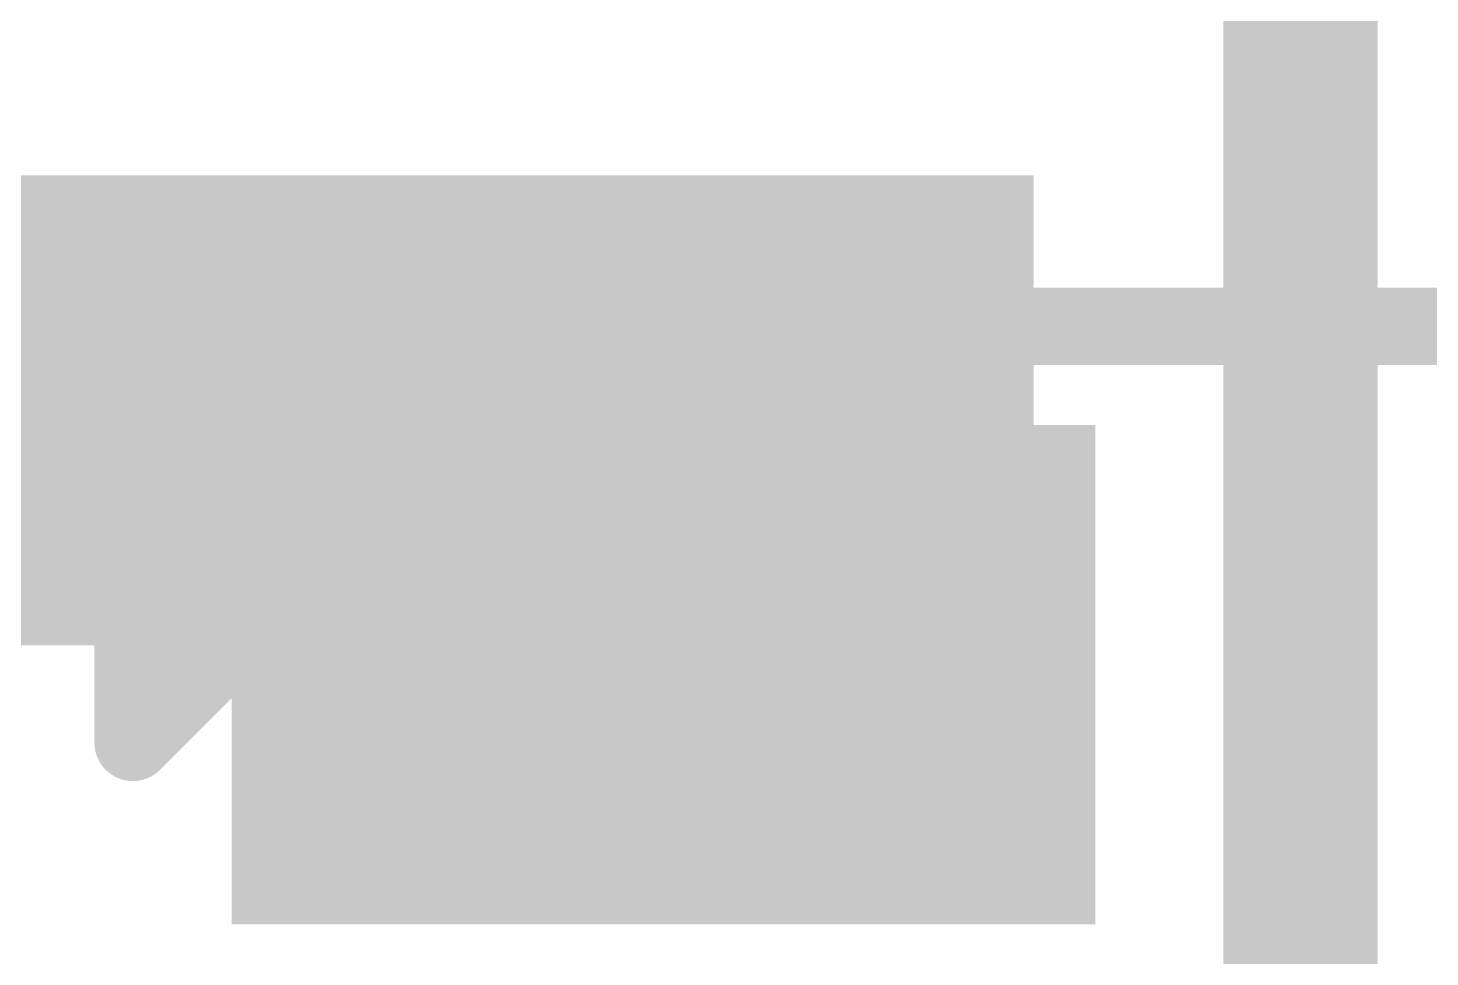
# Model space of a CAD drawing. Header units: inches. Extents: x 68 to 568, y 3 to 460.
# Drawn here: x 229.522 to 231.832, y 257.144 to 258.675 of the extents above; entities that cross this region are included whole.
import ezdxf

# ---------------------------------------------------------------- set-up
doc = ezdxf.new("R2010")
doc.units = ezdxf.units.IN
for name, color, linetype in [('Top Layer', 1, 'Continuous'), ('Top Overlay', 2, 'Continuous'), ('Top Paste', 8, 'Continuous'), ('Top Solder', 216, 'Continuous')]:
    doc.layers.add(name, color=color, linetype=linetype)

# ---------------------------------------------------------------- blocks, each defined once
blk = doc.blocks.new('SOT_23_6_473')
at = {"layer": 'Top Layer'}
blk.add_hatch(color=1, dxfattribs=at).paths.add_polyline_path([(-1.92, 1.26), (-0.7, 1.26), (-0.7, 0.64), (-1.92, 0.64)])
at = {"layer": 'Top Paste'}
blk.add_hatch(color=8, dxfattribs=at).paths.add_polyline_path([(-1.92, 1.26), (-0.7, 1.26), (-0.7, 0.64), (-1.92, 0.64)])
at = {"layer": 'Top Solder'}
blk.add_hatch(color=216, dxfattribs=at).paths.add_polyline_path([(-2.0216, 1.3616), (-0.5984, 1.3616), (-0.5984, 0.5384), (-2.0216, 0.5384)])
at = {"layer": 'Top Overlay'}
for points in [[(-0.889, 1.524, 0.127, 0.127, 0), (0.8636, 1.524, 0.127, 0.127, 0)], [(-0.889, 1.424, 0.127, 0.127, 0), (-0.889, 1.524, 0.127, 0.127, 0)], [(-2.1844, 1.0922, 0.127, 0.127, 0), (-2.0574, 0.9652, 0.127, 0.127, 0)], [(-2.1844, 0.8382, 0.127, 0.127, 0), (-2.1844, 1.0922, 0.127, 0.127, 0)], [(-2.1844, 0.8382, 0.127, 0.127, 0), (-2.0574, 0.9652, 0.127, 0.127, 0)]]:
    blk.add_lwpolyline(points, format="xyseb", dxfattribs=at)
for points in [[(-0.9207, 1.524, 0.0635, 0.0635, 1), (-0.8572, 1.524, 0.0635, 0.0635, 1)], [(-0.9207, 1.524, 0.0635, 0.0635, 1), (-0.8572, 1.524, 0.0635, 0.0635, 1)], [(-0.9207, 1.424, 0.0635, 0.0635, 1), (-0.8572, 1.424, 0.0635, 0.0635, 1)], [(-2.2161, 1.0922, 0.0635, 0.0635, 1), (-2.1526, 1.0922, 0.0635, 0.0635, 1)], [(-2.2161, 1.0922, 0.0635, 0.0635, 1), (-2.1526, 1.0922, 0.0635, 0.0635, 1)], [(-2.0892, 0.9652, 0.0635, 0.0635, 1), (-2.0257, 0.9652, 0.0635, 0.0635, 1)], [(-2.0892, 0.9652, 0.0635, 0.0635, 1), (-2.0257, 0.9652, 0.0635, 0.0635, 1)], [(-2.2161, 0.8382, 0.0635, 0.0635, 1), (-2.1526, 0.8382, 0.0635, 0.0635, 1)], [(-2.2161, 0.8382, 0.0635, 0.0635, 1), (-2.1526, 0.8382, 0.0635, 0.0635, 1)]]:
    blk.add_lwpolyline(points, format="xyseb", close=True, dxfattribs=at)

msp = doc.modelspace()

# ---------------------------------------------------------------- hatches: boundary and pattern name
at = {"layer": 'Top Layer'}
for points in [[(227.866, 257.657), (231.1792, 257.657), (231.1792, 258.4317), (227.866, 258.4317)], [(229.9592, 257.2499), (231.1792, 257.2499), (231.1792, 258.4317), (229.9592, 258.4317)]]:
    msp.add_hatch(color=1, dxfattribs=at).paths.add_polyline_path(points)

# ---------------------------------------------------------------- linework, layer by layer
msp.add_lwpolyline([(231.6188, 255.9125, 0.254, 0.254, 0), (231.6188, 258.9528, 0.254, 0.254, 0)], format="xyseb", dxfattribs=at)

# ---------------------------------------------------------------- block references
msp.add_blockref('SOT_23_6_473', (231.8792, 256.6589))

doc.saveas('drawing.dxf')
